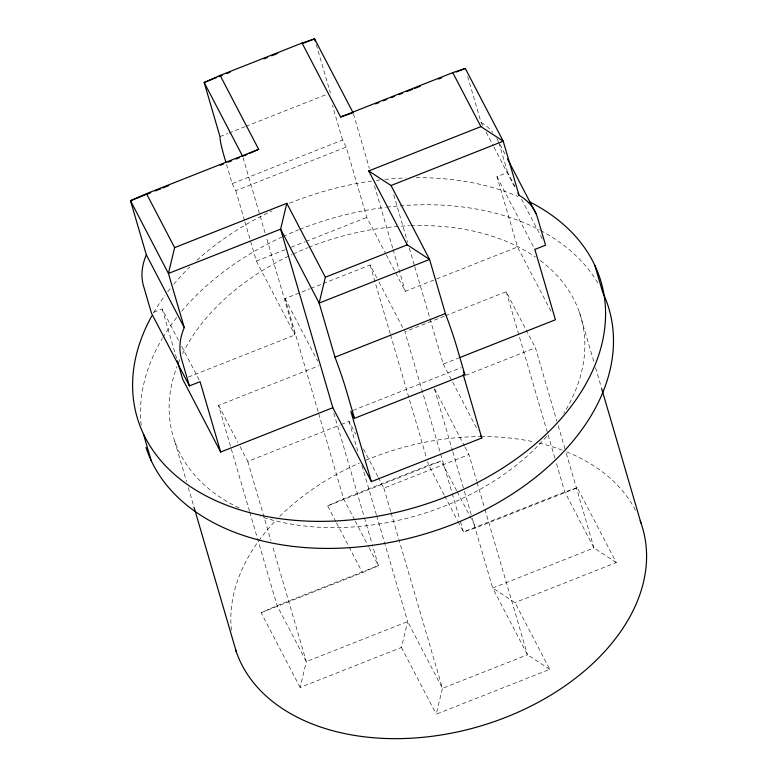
<?xml version="1.0" encoding="UTF-8"?>
<svg xmlns="http://www.w3.org/2000/svg" width="777" height="777" viewBox="0 0 777 777"><rect width="100%" height="100%" fill="white"/><g stroke="black" fill="none" stroke-linecap="round" stroke-linejoin="round"><path stroke-width="0.58" stroke-dasharray="3.88 2.91" d="M376.651 515.675L407.624 621.6L401.437 647.445L300.126 687.47L306.313 661.635L272.28 545.231M472.241 518.172L492.667 588.004L514.966 602.593L549.766 669.347L436.237 714.199L442.434 688.364L391.035 512.597M335.926 521.775L327.641 505.876L343.619 498.815L428.651 465.219L441.171 461.023L456.633 490.695M300.126 687.47L261.13 612.664L277.107 605.604L378.418 565.569L372.29 544.619M261.13 612.664L362.441 572.639L378.418 565.569L369.026 547.562M219.988 136.587L227.875 133.469M229.001 133.022L244.774 126.787M245.901 126.34L327.01 94.299M226.534 164.491L232.138 183.654L342.55 140.035L346.221 147.076L366.783 217.414L385.78 253.846M232.138 183.654L235.81 190.695L346.221 147.076M244.91 221.833L256.381 261.033L285.674 249.466M291.307 247.241L304.827 241.9M305.953 241.453L366.783 217.414M153.613 312.315L162.16 308.945L178.885 341.035M550.98 311.208L517.511 247.018L496.94 176.67L507.624 172.445L514.879 186.354M318.084 411.519L285.072 298.611L309.683 288.879M310.81 288.442L321.999 284.023M323.115 283.576L370.105 265.006L376.738 277.729M188.335 377.068L294.92 334.965L266.433 237.558M386.334 254.914L405.322 291.336L517.511 247.018M249.534 511.315L218.56 405.39L318.745 365.812M444.308 316.2L404.904 331.769L451.884 492.404M445.435 315.753L506.216 291.734L525.505 328.739M414.772 266.686L443.249 364.092L458.954 357.886M353.059 410.402L461.217 367.667M240.054 446.62L247.766 461.421L340.073 424.951M341.2 424.504L349.087 421.396L355.711 434.11M465.637 375.349L535.431 347.766L556.876 421.105M327.641 505.876L441.171 461.023M378.36 477.554L383.887 488.15L468.919 454.555L476.748 481.322M457.925 521.377L463.451 531.973L475.971 527.787L577.282 487.752L616.278 562.558L514.966 602.593M577.282 487.752L564.762 491.948L463.451 531.973L460.052 520.337M616.278 562.558L593.978 547.979L564.762 491.948L555.914 461.684M549.766 669.347L527.466 654.768L492.667 588.004L593.978 547.979L565.724 451.369M496.843 138.52L505.827 155.721M521.571 199.194L542.21 238.782M467.657 76.505L481.118 122.562L482.789 125.767M486.14 132.187L493.395 146.095M493.949 147.164L514.588 186.752M496.94 176.67L534.867 249.417M526.058 329.798L535.431 347.766M443.249 364.092L477.874 430.516M378.943 281.964L404.351 330.711M434.673 388.859L464.5 446.076M465.054 447.134L468.919 454.555M457.187 491.754L475.971 527.787M444.123 494.891L428.651 465.219L427.632 461.732M444.667 495.949L457.381 520.318M285.072 298.611L317.667 361.12M363.442 448.941L377.807 476.495M256.381 261.033L294.92 334.965M354.662 520.007L343.619 498.815L318.424 412.684M355.215 521.066L368.473 546.503M336.48 522.834L362.441 572.639M401.437 647.445L436.237 714.199M218.56 405.39L237.849 442.395M181.682 346.387L200.087 381.692M579.283 312.014L594.201 363.034M595.551 367.667L601.32 387.383M507.624 172.445L499.718 145.396A69.911 50.748 -27.5 0 0 498.018 140.744M558.236 425.757L565.384 450.204M506.216 291.734L547.746 433.751M548.086 434.916L555.574 460.518M393.745 194.804L407.653 242.337M409.343 248.135L414.432 265.53M477.088 482.488L484.576 508.1M484.916 509.265L527.466 654.768L442.434 688.364L407.624 621.6L306.313 661.635L277.107 605.604L249.873 512.48M434.46 388.966L452.496 450.65M452.836 451.816L464.073 490.229M464.413 491.394L471.901 517.006M353.448 113.937L369.386 168.434M374.465 185.82L392.783 248.436M393.113 249.592L405.322 291.336M452.224 493.56L459.712 519.172M316.258 44.61L330.39 92.958M342.55 140.035L334.634 112.976A69.911 6.857 68.4 0 1 332.527 105.274M370.105 265.006L390.19 333.683M390.53 334.848L426.272 457.07M383.887 488.15L390.695 511.431M349.087 421.396L358.615 453.991M362.014 465.627L376.311 514.52M333.828 413.092L364.122 516.686M364.462 517.851L371.95 543.453M243.036 157.556L265.083 232.925M235.81 190.695L244.58 220.678M247.766 461.421L270.92 540.578M162.16 308.945L176.991 359.683M174.708 441.142L186.577 481.73M188.277 487.529L193.696 506.08M540.384 260.577A212.412 144.59 -16.3 0 1 563.801 413.189M546.6 436.412A212.412 144.59 -16.3 0 1 260.645 516.579M239.083 507.944A212.412 144.59 -16.3 0 1 176.981 366.521M178.292 363.17A212.412 144.59 -16.3 0 1 180.089 358.945M182.566 353.652A212.412 144.59 -16.3 0 1 292.133 254.506M293.22 254.001A212.412 144.59 -16.3 0 1 307.585 247.785M308.712 247.339A212.412 144.59 -16.3 0 1 409.566 225.738M410.771 225.699A212.412 144.59 -16.3 0 1 535.45 257.032M231.449 630.244A212.412 144.59 -16.3 0 1 258.09 541.734M258.819 540.724A212.412 144.59 -16.3 0 1 276.321 519.881M279.701 516.443A212.412 144.59 -16.3 0 1 359.304 463.053M365.938 460.198A212.412 144.59 -16.3 0 1 479.652 436.577M480.846 436.567A212.412 144.59 -16.3 0 1 534.411 442.006M538.985 443.055A212.412 144.59 -16.3 0 1 562.082 450.077M566.656 451.855A212.412 144.59 -16.3 0 1 636.412 512.14M481.118 122.562A69.911 50.748 -27.5 0 1 492.861 132.352M141.2 425.106A241.657 164.501 -16.3 0 1 162.218 338.636M162.849 337.568A241.657 164.501 -16.3 0 1 177.117 316.909M181.663 311.295A241.657 164.501 -16.3 0 1 281.993 236.985M283.09 236.48A241.657 164.501 -16.3 0 1 298.64 229.807M299.757 229.361A241.657 164.501 -16.3 0 1 385.46 207.323M386.674 207.168A241.657 164.501 -16.3 0 1 398.854 205.905M400.068 205.808A241.657 164.501 -16.3 0 1 539.481 229.914M540.588 230.507A241.657 164.501 -16.3 0 1 598.989 285.12M153.681 312.655A241.657 164.501 -16.3 0 1 164.909 295.522M167.745 291.744A241.657 164.501 -16.3 0 1 170.687 287.976M173.757 284.246A241.657 164.501 -16.3 0 1 189.705 267.055M196.863 260.324A241.657 164.501 -16.3 0 1 271.892 210.955M289.607 203.205A241.657 164.501 -16.3 0 1 371.474 181.08M376.33 180.419A241.657 164.501 -16.3 0 1 379.982 179.963M384.858 179.429A241.657 164.501 -16.3 0 1 405.458 177.943M416.19 177.69A241.657 164.501 -16.3 0 1 517.929 196.435"/><path stroke-width="1.17" d="M184.256 327.583L146.338 254.827L130.507 200.719L146.484 193.658L174.621 247.63L168.434 273.465L184.256 327.583A69.911 50.748 -27.5 0 0 181.488 358.857L189.403 385.916L200.087 381.692L220.658 452.039L332.838 407.711L371.377 481.633L481.789 438.014L463.238 374.592M174.621 247.63L286.81 203.302L280.623 229.147L332.838 407.711M286.81 203.302L325.349 277.234L319.162 303.069L334.984 357.177A69.911 6.857 68.4 0 1 346.571 391.278L354.477 418.327L464.889 374.708L456.973 347.649A69.911 6.857 68.4 0 0 445.396 313.558L429.574 259.45L391.035 185.518L368.725 170.94L480.914 126.622L503.224 141.2L519.046 195.309A69.911 50.748 -27.5 0 1 537.645 218.143L545.551 245.202L534.867 249.417L555.438 319.765L460.081 357.439M302.049 43.046L340.588 116.968L353.108 112.772L314.568 38.85L302.049 43.046L220.134 75.408L204.166 82.469L219.988 136.587A69.911 6.857 68.4 0 0 224.223 156.595L225.874 162.238M243.764 155.924L246.96 154.506M249.087 153.564L258.673 149.33L220.134 75.408M216.56 77.574L204.166 82.469L242.696 156.391M218.813 76.68L222.193 75.35M226.699 73.572L230.07 72.232M263.869 58.877L267.249 57.547M271.756 55.769L277.389 53.535M303.302 43.298L314.568 38.85L315.248 41.152M146.484 193.658L258.673 149.33M340.588 116.968L452.777 72.64L465.297 68.444L503.224 141.2L391.035 185.518M145.095 194.959L130.507 200.719L168.434 273.465L280.623 229.147L319.162 303.069L429.574 259.45L407.265 244.862L368.725 170.94M147.339 194.075L150.709 192.745M155.196 190.967L160.8 188.753M163.044 187.869L168.658 185.645M220.26 165.258L223.63 163.928M228.117 162.16L231.478 160.829M235.965 159.052L239.335 157.721M375.544 103.904L378.914 102.574M383.401 100.806L386.761 99.475M391.249 97.698L394.619 96.377M399.106 94.6L402.467 93.269M406.963 91.501L412.568 89.277M414.811 88.393L420.425 86.179M438.374 79.089L441.734 77.758M456.322 71.999L465.297 68.444M325.349 277.234L407.265 244.862M334.984 357.177L445.396 313.558M507.498 158.935L535.945 213.5M517.929 193.172L519.046 195.309M452.777 72.64L480.914 126.622M463.315 371.688L464.889 374.708M480.672 435.868L481.789 438.014M354.477 418.327L350.806 411.286L371.377 481.633M189.403 385.916L151.476 313.16L143.56 286.111A69.911 50.748 -27.5 0 1 146.338 254.827M220.658 452.039L182.731 379.283L177.331 360.839M594.823 265.336L602.738 292.395A241.657 164.501 -16.3 0 1 437.616 529.904A241.657 164.501 -16.3 0 1 145.979 447.426M601.66 388.539L640.986 523.047M194.036 507.235L236.422 652.175M143.347 433.712L151.253 460.761M640.19 520.843A212.412 144.59 -16.3 0 1 486.587 724.164A212.412 144.59 -16.3 0 1 235.674 649.961M529.322 201.719A241.657 164.501 -16.3 0 1 559.935 419.988A241.657 164.501 -16.3 0 1 251.777 513.189A241.657 164.501 -16.3 0 1 151.845 315.88"/></g></svg>
